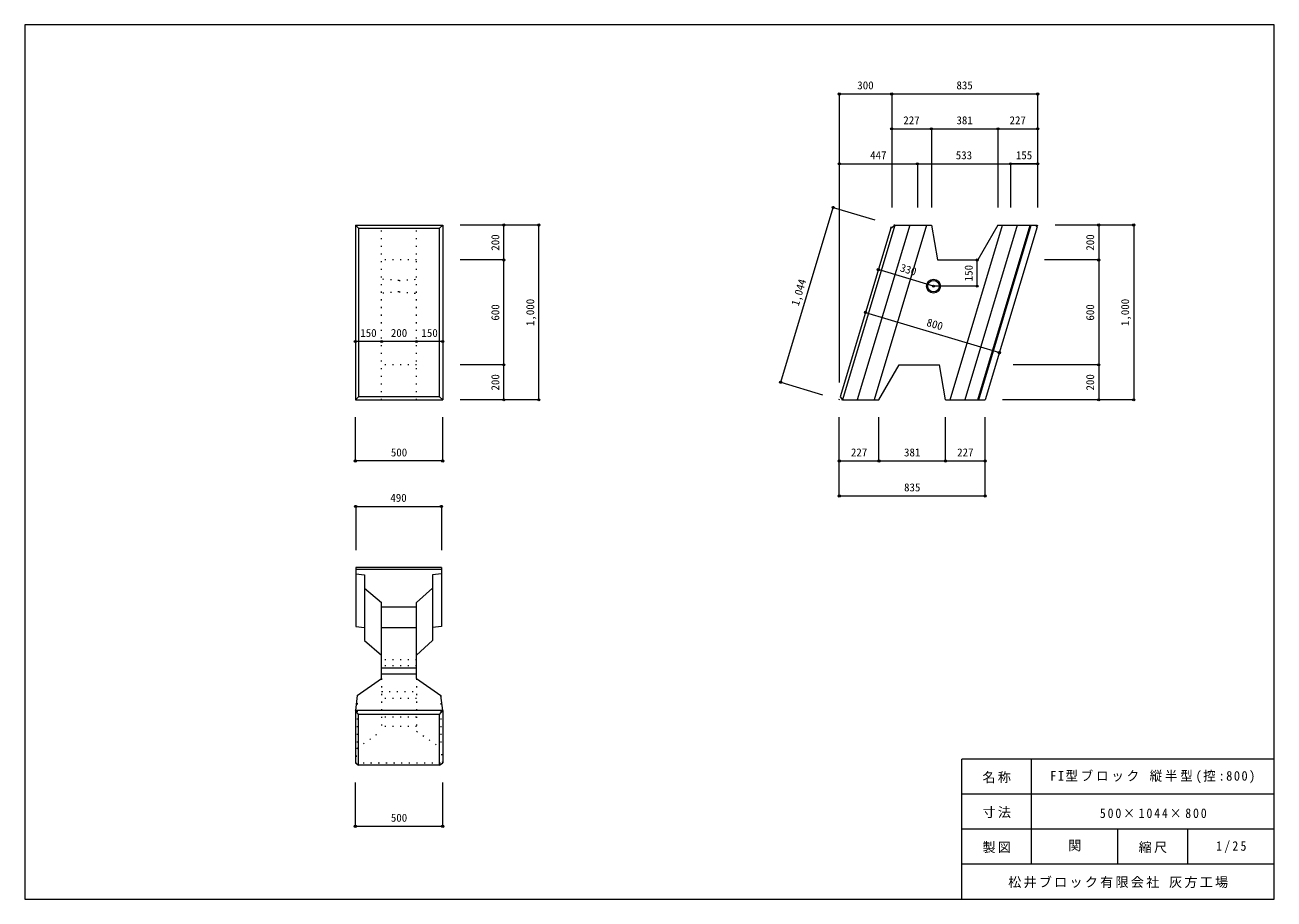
# Model space of a CAD drawing. Units: millimetres, scale not verified. Extents: x 138 to 7288, y 125 to 5125.
import ezdxf
from ezdxf.enums import TextEntityAlignment as Align

# ---------------------------------------------------------------- set-up
doc = ezdxf.new("R2010")
doc.units = ezdxf.units.MM
doc.header["$LTSCALE"] = 25
doc.header["$PDMODE"] = 32
doc.header["$PDSIZE"] = 12.5
doc.linetypes.add('DOTTED', pattern=[1.75, 0.25, -1.5])
for name, color, linetype, lineweight in [('_0-0_', 7, 'Continuous', 18), ('_0-1_', 7, 'Continuous', 18), ('_0-2_', 4, 'Continuous', 9)]:
    doc.layers.add(name, color=color, linetype=linetype, lineweight=lineweight)
doc.styles.add('ＭＳ ゴシック', font='')
doc.styles.get('ＭＳ ゴシック').set_extended_font_data('MS Gothic')

msp = doc.modelspace()

# ---------------------------------------------------------------- linework, layer by layer
at = {"layer": '_0-0_'}
for p, q in [((7287.5, 5125), (137.5, 5125)), ((137.5, 5125), (137.5, 125)), ((7287.5, 125), (7287.5, 5125)), ((7287.5, 925), (5500, 925)), ((5500, 125), (5500, 925)), ((5900, 325), (5900, 925)), ((7287.5, 725), (5500, 725)), ((7287.5, 525), (5500, 525)), ((6393.75, 325), (6393.75, 525)), ((6793.75, 325), (6793.75, 525)), ((7287.5, 325), (5500, 325)), ((137.5, 125), (7287.5, 125))]:
    msp.add_line(p, q, dxfattribs=at)
at = {"layer": '_0-1_'}
for p, q in [((2028.8, 3980.73), (2028.8, 2980.73)), ((2028.8, 3980.73), (2046.3, 3963.23)), ((2028.8, 3980.73), (2528.8, 3980.73)), ((2046.3, 3963.23), (2046.3, 2998.23)), ((2046.3, 3963.23), (2511.3, 3963.23)), ((2511.3, 3963.23), (2528.8, 3980.73)), ((2511.3, 2998.23), (2511.3, 3963.23)), ((2528.8, 3980.73), (2528.8, 2980.73)), ((5093.76, 3963.49), (4804.11, 2997.97)), ((5117.21, 3980.73), (4817.21, 2980.73)), ((5201.94, 3980.73), (4901.94, 2980.73)), ((5298.94, 3980.73), (4998.94, 2980.73)), ((5093.76, 3963.49), (5117.21, 3980.73)), ((5117.21, 3980.73), (5325.94, 3980.73)), ((5325.94, 3980.73), (5361.2, 3780.73)), ((5434.16, 2980.73), (5734.16, 3980.73)), ((5817.16, 3980.73), (5517.16, 2980.73)), ((5706.94, 3980.73), (5591.47, 3780.73)), ((5592.4, 2980.73), (5892.4, 3980.73)), ((5597.62, 2980.73), (5897.62, 3980.73)), ((5931.29, 3971.15), (5634.16, 2980.73)), ((5706.94, 3980.73), (5924.16, 3980.73)), ((5931.29, 3971.15), (5924.16, 3980.73)), ((5361.2, 3780.73), (5591.47, 3780.73)), ((5025.94, 2980.73), (5141.41, 3180.73)), ((5141.41, 3180.73), (5371.67, 3180.73)), ((5406.94, 2980.73), (5371.67, 3180.73)), ((2028.8, 2980.73), (2046.3, 2998.23)), ((2028.8, 2980.73), (2528.8, 2980.73)), ((2511.3, 2998.23), (2046.3, 2998.23)), ((2511.3, 2998.23), (2528.8, 2980.73)), ((4804.11, 2997.97), (4817.21, 2980.73)), ((4817.21, 2980.73), (5025.94, 2980.73)), ((5406.94, 2980.73), (5634.16, 2980.73)), ((5434.16, 2980.73), (5634.16, 2980.73)), ((2520.95, 2020.82), (2030.95, 2020.82)), ((2030.95, 2020.82), (2030.95, 1684.28)), ((2520.95, 2010.82), (2030.95, 2010.82)), ((2520.95, 2020.82), (2520.95, 1684.28)), ((2030.95, 1984.28), (2080.95, 1979.06)), ((2080.95, 1979.06), (2080.95, 1603.82)), ((2520.95, 1984.28), (2470.95, 1979.06)), ((2470.95, 1979.06), (2470.95, 1603.82)), ((2080.95, 1903.82), (2178.8, 1820.82)), ((2378.8, 1820.82), (2470.95, 1903.82)), ((2178.8, 1385.6), (2178.8, 1820.82)), ((2378.8, 1793.82), (2178.8, 1793.82)), ((2378.8, 1385.6), (2378.8, 1820.82)), ((2030.95, 1684.28), (2080.95, 1679.06)), ((2178.8, 1678.13), (2378.8, 1678.13)), ((2520.95, 1684.28), (2470.95, 1679.06)), ((2080.95, 1603.82), (2178.8, 1520.82)), ((2378.8, 1520.82), (2470.95, 1603.82)), ((2178.8, 1447.86), (2378.8, 1447.86)), ((2038.8, 1288.6), (2178.8, 1385.6)), ((2178.8, 1412.6), (2378.8, 1412.6)), ((2378.8, 1385.6), (2518.8, 1288.6)), ((2038.8, 1288.6), (2028.8, 1203.87)), ((2528.8, 1203.87), (2518.8, 1288.6)), ((2046.3, 1180.42), (2028.8, 1203.87)), ((2528.8, 1203.87), (2028.8, 1203.87)), ((2028.8, 1203.87), (2028.8, 903.87)), ((2511.3, 1180.42), (2046.3, 1180.42)), ((2046.3, 890.77), (2046.3, 1180.42)), ((2511.3, 1180.42), (2528.8, 1203.87)), ((2511.3, 890.77), (2511.3, 1180.42)), ((2528.8, 1203.87), (2528.8, 903.87)), ((2028.8, 903.87), (2046.3, 890.77)), ((2511.3, 890.77), (2046.3, 890.77)), ((2511.3, 890.77), (2528.8, 903.87))]:
    msp.add_line(p, q, dxfattribs=at)
at = {"layer": '_0-1_', "linetype": 'DOTTED'}
for p, q in [((2178.8, 2980.73), (2178.8, 3980.73)), ((2378.8, 2980.73), (2378.8, 3980.73)), ((5093.76, 3963.49), (5098.94, 3980.73)), ((5117.21, 3980.73), (5098.94, 3980.73)), ((5924.16, 3980.73), (5934.16, 3980.73)), ((5934.16, 3980.73), (5931.29, 3971.15)), ((2378.8, 3780.73), (2178.8, 3780.73)), ((2278.8, 3663.23), (2178.8, 3670.73)), ((2278.8, 3663.23), (2378.8, 3670.73)), ((2278.8, 3598.23), (2178.8, 3590.73)), ((2278.8, 3598.23), (2378.8, 3590.73)), ((2378.8, 3180.73), (2178.8, 3180.73)), ((4798.94, 2980.73), (4804.11, 2997.97)), ((4817.21, 2980.73), (4798.94, 2980.73)), ((2378.8, 1493.82), (2178.8, 1493.82)), ((2378.8, 1458.82), (2178.8, 1458.82)), ((2178.8, 1385.6), (2178.8, 1085.6)), ((2378.8, 1385.6), (2378.8, 1085.6)), ((2038.8, 1288.6), (2038.8, 988.6)), ((2178.8, 1311.6), (2378.8, 1311.6)), ((2518.8, 1288.6), (2518.8, 988.6)), ((2378.8, 1271.6), (2178.8, 1271.6)), ((2378.8, 1165.6), (2178.8, 1165.6)), ((2038.8, 988.6), (2178.8, 1085.6)), ((2378.8, 1112.6), (2178.8, 1112.6)), ((2378.8, 1085.6), (2518.8, 988.6)), ((2038.8, 988.6), (2028.8, 903.87)), ((2528.8, 903.87), (2518.8, 988.6)), ((2028.8, 903.87), (2528.8, 903.87))]:
    msp.add_line(p, q, dxfattribs=at)
at = {"layer": '_0-1_'}
for radius in [40, 32.5]:
    msp.add_circle((5338.47, 3630.73), radius, dxfattribs=at)
at = {"layer": '_0-2_'}
for p, q in [((4798.94, 4730.73), (5934.16, 4730.73)), ((4798.94, 4730.73), (4798.94, 3080.73)), ((5098.94, 4730.73), (5098.94, 4080.73)), ((5934.16, 4730.73), (5934.16, 4080.73)), ((5098.94, 4530.73), (5098.94, 4080.73)), ((5098.94, 4530.73), (5934.16, 4530.73)), ((5325.94, 4530.73), (5325.94, 4080.73)), ((5706.94, 4530.73), (5706.94, 4080.73)), ((4798.94, 4330.73), (5934.16, 4330.73)), ((5245.94, 4330.73), (5245.94, 4080.73)), ((5245.94, 4330.73), (5245.94, 4080.73)), ((5779.16, 4330.73), (5779.16, 4080.73)), ((5934.16, 4330.73), (5779.16, 4330.73)), ((4463.7, 3081.3), (4763.7, 4081.3)), ((4763.7, 4081.3), (5003.15, 4009.46)), ((3078.8, 3980.73), (2628.8, 3980.73)), ((2878.8, 2980.73), (2878.8, 3980.73)), ((3078.8, 2980.73), (3078.8, 3980.73)), ((6484.16, 3980.73), (6034.16, 3980.73)), ((6284.16, 3980.73), (6284.16, 2980.73)), ((6484.16, 3980.73), (6484.16, 2980.73)), ((2878.8, 3780.73), (2628.8, 3780.73)), ((5338.47, 3630.73), (5022.38, 3725.55)), ((5588.47, 3630.73), (5588.47, 3780.73)), ((6284.16, 3780.73), (5974.16, 3780.73)), ((5588.47, 3630.73), (5338.47, 3630.73)), ((4948.94, 3480.73), (5715.2, 3250.85)), ((2528.8, 3314.06), (2028.8, 3314.06)), ((2878.8, 3180.73), (2628.8, 3180.73)), ((6284.16, 3180.73), (5794.16, 3180.73)), ((4463.7, 3081.3), (4703.15, 3009.46)), ((3078.8, 2980.73), (2628.8, 2980.73)), ((6484.16, 2980.73), (5734.16, 2980.73)), ((2028.8, 2630.73), (2028.8, 2880.73)), ((2528.8, 2630.73), (2528.8, 2880.73)), ((4798.94, 2430.73), (4798.94, 2880.73)), ((5025.94, 2630.73), (5025.94, 2880.73)), ((5406.94, 2630.73), (5406.94, 2880.73)), ((5634.16, 2430.73), (5634.16, 2880.73)), ((2528.8, 2630.73), (2028.8, 2630.73)), ((4798.94, 2630.73), (5634.16, 2630.73)), ((2030.95, 2370.82), (2030.95, 2120.82)), ((2030.95, 2370.82), (2520.95, 2370.82)), ((2520.95, 2370.82), (2520.95, 2120.82)), ((4798.94, 2430.73), (5634.16, 2430.73)), ((2028.8, 540.77), (2028.8, 790.77)), ((2528.8, 540.77), (2528.8, 790.77)), ((2028.8, 540.77), (2528.8, 540.77))]:
    msp.add_line(p, q, dxfattribs=at)
for p in [(4798.94, 4730.73), (5098.94, 4730.73), (5934.16, 4730.73), (5098.94, 4530.73), (5325.94, 4530.73), (5706.94, 4530.73), (5934.16, 4530.73), (4798.94, 4330.73), (5245.94, 4330.73), (5779.16, 4330.73), (5934.16, 4330.73), (4763.7, 4081.3), (2878.8, 3980.73), (3078.8, 3980.73), (6284.16, 3980.73), (6484.16, 3980.73), (2878.8, 3780.73), (5022.38, 3725.55), (5588.47, 3780.73), (6284.16, 3780.73), (5338.47, 3630.73), (5588.47, 3630.73), (4948.94, 3480.73), (2028.8, 3314.06), (2178.8, 3314.06), (2378.8, 3314.06), (2528.8, 3314.06), (5715.2, 3250.85), (2878.8, 3180.73), (6284.16, 3180.73), (4463.7, 3081.3), (2878.8, 2980.73), (3078.8, 2980.73), (6284.16, 2980.73), (6484.16, 2980.73), (2028.8, 2630.73), (2528.8, 2630.73), (4798.94, 2630.73), (5025.94, 2630.73), (5406.94, 2630.73), (5634.16, 2630.73), (4798.94, 2430.73), (5634.16, 2430.73), (2030.95, 2370.82), (2520.95, 2370.82), (2028.8, 540.77), (2528.8, 540.77)]:
    msp.add_point(p, dxfattribs=at)
at = {"layer": '_0-2_', "color": 7}
msp.add_point((5338.47, 3630.73), dxfattribs=at)

# ---------------------------------------------------------------- texts
at = {"layer": '_0-0_', "style": 'ＭＳ ゴシック'}
msp.add_text('関', height=54.99, dxfattribs=at).set_placement((6109.38, 387.5), align=Align.BOTTOM_LEFT)
at = {"layer": '_0-0_', "char_height": 54.99, "attachment_point": 7, "style": 'ＭＳ ゴシック'}
for s, insert in [('\\T1.23;\\W0.95;FI型ブロック\\~縦半型(控:800)', (6006.25, 787.5)), ('\\T1.17;名称', (5618.75, 787.5)), ('\\T1.17;寸法', (5618.75, 587.5)), ('\\T1.32;\\W0.9;500×1044×800', (6290.62, 587.5)), ('\\T1.17;製図', (5618.75, 387.5)), ('\\T1.17;縮尺', (6512.5, 387.5)), ('\\T1.38;\\W0.9;1/25', (6956.25, 387.5)), ('\\T1.17;松井ブロック有限会社\\~灰方工場', (5765.62, 187.5))]:
    msp.add_mtext(s, dxfattribs=dict(at, insert=insert))
at = {"layer": '_0-2_', "style": 'ＭＳ ゴシック'}
for s, p in [('300', (4902.06, 4743.23)), ('835', (5469.67, 4743.23)), ('227', (5165.56, 4543.23)), ('381', (5469.56, 4543.23)), ('227', (5773.67, 4543.23)), ('447', (4975.56, 4343.23)), ('533', (5465.67, 4343.23)), ('155', (5809.79, 4343.23)), ('155', (5809.79, 4343.23)), ('150', (2056.92, 3326.56)), ('200', (2231.92, 3326.56)), ('150', (2406.92, 3326.56)), ('500', (2231.92, 2643.23)), ('227', (4865.56, 2643.23)), ('381', (5169.56, 2643.23)), ('227', (5473.67, 2643.23)), ('490', (2229.07, 2383.32)), ('835', (5169.67, 2443.23)), ('500', (2231.92, 553.27))]:
    msp.add_text(s, height=45.82, dxfattribs=at).set_placement(p, align=Align.BOTTOM_LEFT)
for s, rotation, p in [('200', 90, (2866.3, 3833.85)), ('200', 90, (6271.66, 3833.85)), ('330', 343.301, (5139.12, 3703.58)), ('150', 90, (5575.97, 3658.85)), ('1,044', 73.301, (4579.28, 3510.06)), ('600', 90, (2866.3, 3433.85)), ('1,000', 90, (3066.3, 3402.6)), ('600', 90, (6271.66, 3433.85)), ('1,000', 90, (6471.66, 3402.6)), ('800', 343.301, (5290.76, 3391.23)), ('200', 90, (2866.3, 3033.85)), ('200', 90, (6271.66, 3033.85))]:
    msp.add_text(s, height=45.82, rotation=rotation, dxfattribs=at).set_placement(p, align=Align.BOTTOM_LEFT)

doc.saveas('drawing.dxf')
